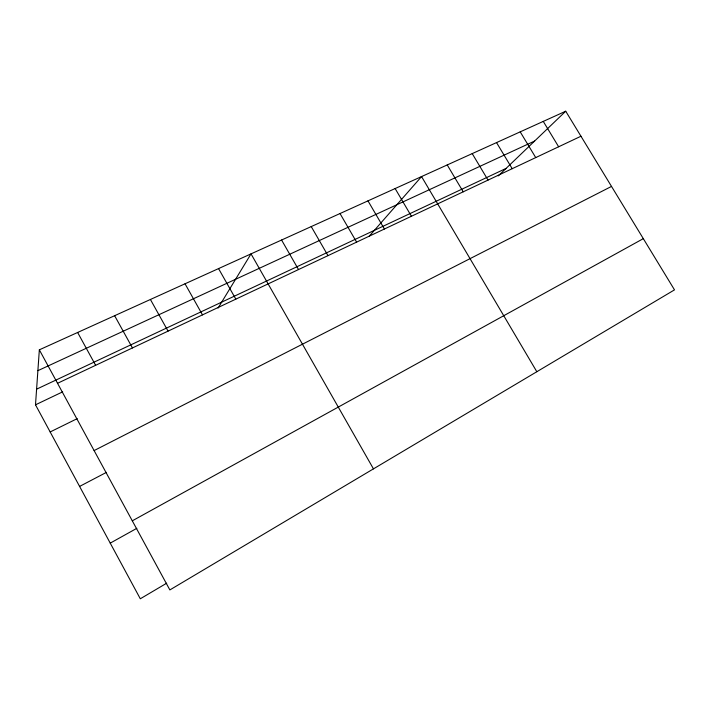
<?xml version="1.0" encoding="UTF-8"?>
<svg xmlns="http://www.w3.org/2000/svg" width="710" height="710" viewBox="0 0 710 710"><rect width="100%" height="100%" fill="white"/><g stroke="black" fill="none" stroke-linecap="round" stroke-linejoin="round"><path stroke-width="1.06" d="M166.69 583.194L140.305 598.778L35.5 404.815L39.343 349.826L565.728 111.221L674.5 289.866L169.859 589.93L39.343 349.826M218.085 308.069L251.02 253.869L373.46 468.866M369.022 236.448L421.554 176.577L536.831 371.729M498.269 175.894L565.728 111.221M110.236 543.132L136.861 528.311M132.3 520.829L643.313 238.649M79.591 486.421L106.447 472.363M94.111 450.575L611.514 186.419M50.162 431.955L77.23 418.634M35.5 404.815L62.675 391.849M36.592 389.169L506.061 168.421M57.537 383.293L580.957 136.24M37.887 370.664L534.612 141.05M543.265 121.401L558.637 146.775M520.208 131.856L535.731 157.584M496.538 142.586L512.203 168.696M472.221 153.608L488.036 180.1M447.229 164.933L463.204 191.815M395.142 188.549L411.418 216.257M367.975 200.859L384.412 229.011M340.01 213.532L356.615 242.128M311.228 226.579L327.993 255.636M281.577 240.024L298.511 269.552M218.556 268.593L235.827 299.132M185.035 283.787L202.492 314.876M150.413 299.478L168.048 331.126M114.629 315.702L132.451 347.935M77.63 332.466L95.628 365.313"/></g></svg>
